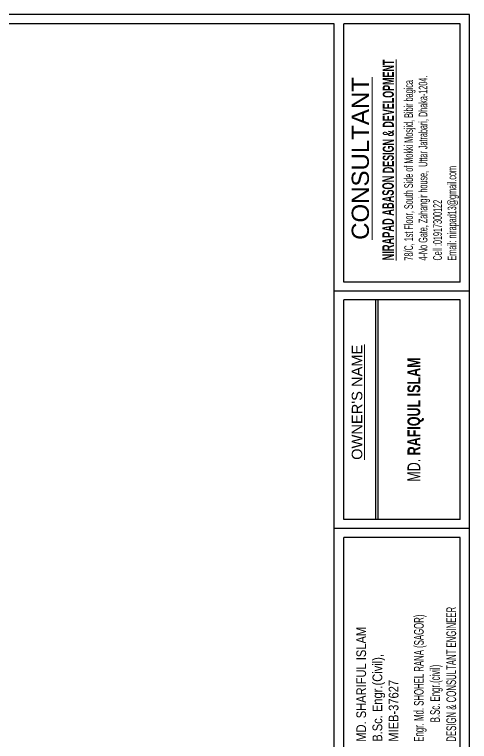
# Model space of a CAD drawing. Header units: inches. Extents: x -159432 to -126829, y -44881 to -40109.
# Drawn here: x -130895.3 to -130779.8, y -42442.8 to -42258.2 of the extents above; entities that cross this region are included whole.
import ezdxf

# ---------------------------------------------------------------- set-up
doc = ezdxf.new("R2010")
doc.units = ezdxf.units.IN
doc.header["$LTSCALE"] = 10
doc.header["$MEASUREMENT"] = 0
doc.layers.add('line', color=134, linetype='Continuous', lineweight=30)
doc.layers.add('TEXT 02', color=7, linetype='Continuous', lineweight=9)
doc.styles.add('222', font='arial.ttf')
doc.styles.add('AR8', font='swisscl.ttf', dxfattribs={"height": 10})
doc.styles.add('AREAL', font='arial.ttf')
doc.styles.add('style1', font='micross.ttf', dxfattribs={"height": 18})

msp = doc.modelspace()

# ---------------------------------------------------------------- linework, layer by layer
at = {"layer": 'line'}
for p, q in [((-130814.18674, -42610.93022), (-130814.18674, -42260.51814)), ((-130811.77252, -42326.17042), (-130811.77252, -42260.51814)), ((-130782.17938, -42326.17042), (-130811.77252, -42326.17042)), ((-130779.8451, -42328.4625), (-130814.18674, -42328.4625)), ((-130811.77252, -42386.41295), (-130811.77252, -42330.62725)), ((-130782.17938, -42330.62725), (-130811.77252, -42330.62725)), ((-130803.65479, -42386.41295), (-130803.65479, -42330.62725)), ((-130802.98785, -42386.41295), (-130802.98785, -42330.62725)), ((-130795.28741, -42386.41295), (-130811.77252, -42386.41295)), ((-130782.17938, -42386.41295), (-130795.28741, -42386.41295)), ((-130779.8451, -42388.70503), (-130814.18674, -42388.70503)), ((-130811.77252, -42454.07647), (-130811.77252, -42390.99711)), ((-130794.62048, -42390.99711), (-130811.77252, -42390.99711))]:
    msp.add_line(p, q, dxfattribs=at)
msp.add_lwpolyline([(-131313.71342, -42613.2645), (-130779.8451, -42613.2645), (-130779.8451, -42258.18385), (-131313.71342, -42258.18385)], close=True, dxfattribs=at)
for points in [[(-130814.18674, -42260.51814), (-131311.37914, -42260.51814), (-131311.37914, -42610.93022), (-130814.18674, -42610.93022)], [(-130782.17938, -42326.17042), (-130782.17938, -42260.51814), (-130811.77252, -42260.51814)], [(-130782.17938, -42386.41295), (-130782.17938, -42330.62725)], [(-130782.17938, -42454.07647), (-130782.17938, -42390.99711), (-130794.62048, -42390.99711)]]:
    msp.add_lwpolyline(points, dxfattribs=at)

# ---------------------------------------------------------------- texts
at = {"layer": 'TEXT 02', "color": 1, "insert": (-130801.97199, -42320.63271), "char_height": 3.17349804, "width": 80.7932894, "attachment_point": 1, "rotation": 90, "style": 'AR8'}
msp.add_mtext('\\pt1.04;{\\fArial Narrow|b1|i0|c0|p34;\\H0.9231x;\\W0.7;\\LNIRAPAD ABASON\\fArial Narrow|b0|i0|c0|p34;\\H0.965x; \\fArial Narrow|b1|i0|c0|p34;DESIGN & DEVELOPMENT}', dxfattribs=at)
at = {"layer": 'TEXT 02', "attachment_point": 1, "rotation": 90}
for s, insert, char_height, width, style in [('\\pt1.387;{\\fArial|b0|i0|c0|p34;\\L\\C7;CONSULTANT}', (-130809.7487, -42315.40601), 4.3661335, 28.9392573, 'AR8'), ("{\\fSwis721 Lt BT|b0|i0|c0|p34;\\L\\C0;OWNER'S NAME}", (-130809.73222, -42371.28133), 2.6656353, 28.4533416, '222'), ('{\\fArial|b0|i0|c161|p34;\\W0.7;MD.\\fArial|b1|i0|c0|p34; RAFIQUL ISLAM}', (-130795.5882, -42376.83393), 3.2458717, 46.158591, 'AREAL'), ('{\\fArial Narrow|b0|i0|c0|p34;\\W0.7;Engr. Md. SHOHEL RANA (SAGOR)\\P         B.Sc. Engr.(civil)  \\PDESIGN & CONSULTANT ENGINEER  }', (-130793.92268, -42442.86328), 2.4647147, 54.1943523, '222'), ('{\\fArial Narrow|b0|i0|c0|p34;MD. SHARIFUL ISLAM\\PB.Sc. Engr.(Civil),\\PMIEB-37627}', (-130808.56448, -42442.86328), 2.4647147, 54.1943523, '222')]:
    msp.add_mtext(s, dxfattribs=dict(at, insert=insert, char_height=char_height, width=width, style=style))
at = {"layer": 'TEXT 02', "color": 3, "insert": (-130796.39514, -42320.65981), "char_height": 2.2008929, "width": 60.6930672, "attachment_point": 1, "rotation": 90, "style": 'style1'}
msp.add_mtext('{\\fArial Narrow|b0|i0|c0|p34;\\W0.7;78/C, 1st Floor, South Side of Mokki Mosjid, Bibir bagica\\P4-No Gate, Zahangir house,  Uttar Jatrabari, Dhaka-1204. \\PCell :01917300122 \\PEmail: nirapad13@gmail.com}', dxfattribs=at)

doc.saveas('drawing.dxf')
